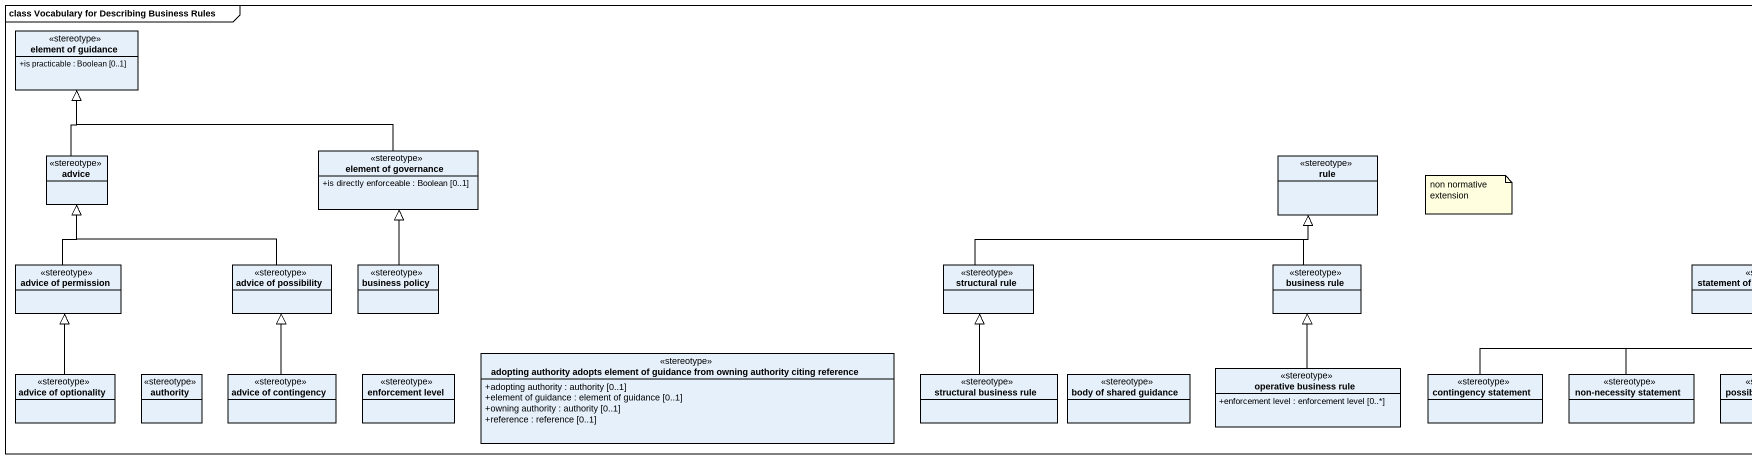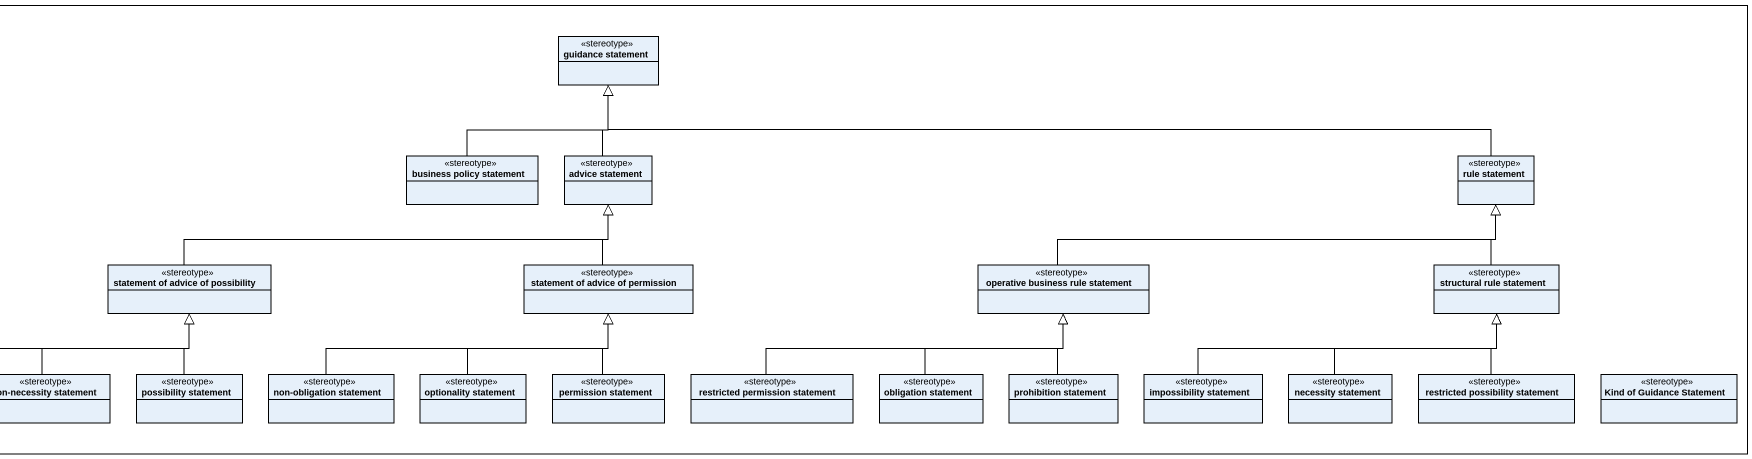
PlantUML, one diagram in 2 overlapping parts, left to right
@startuml
mainframe class Vocabulary for Describing Business Rules
hide circle
hide empty members
skinparam classAttributeIconSize 0
class "element of guidance" as element_of_guidance <<stereotype>> {
  +is practicable : Boolean [0..1]
}
class "guidance statement" as guidance_statement <<stereotype>>
class advice <<stereotype>>
class "element of governance" as element_of_governance <<stereotype>> {
  +is directly enforceable : Boolean [0..1]
}
class rule <<stereotype>>
class "business policy statement" as business_policy_statement <<stereotype>>
class "advice statement" as advice_statement <<stereotype>>
class "rule statement" as rule_statement <<stereotype>>
class "advice of permission" as advice_of_permission <<stereotype>>
class "advice of possibility" as advice_of_possibility <<stereotype>>
class "business policy" as business_policy <<stereotype>>
class "structural rule" as structural_rule <<stereotype>>
class "business rule" as business_rule <<stereotype>>
class "statement of advice of possibility" as statement_of_advice_of <<stereotype>>
class "statement of advice of permission" as statement_of_advice_of_2 <<stereotype>>
class "operative business rule statement" as operative_business_rule <<stereotype>>
class "structural rule statement" as structural_rule_statement <<stereotype>>
class "adopting authority adopts element of guidance from owning authority citing reference" as adopting_authority_adopts <<stereotype>> {
  +adopting authority : authority [0..1]
  +element of guidance : element of guidance [0..1]
  +owning authority : authority [0..1]
  +reference : reference [0..1]
}
class "operative business rule" as operative_business_rule_2 <<stereotype>> {
  +enforcement level : enforcement level [0..*]
}
class "advice of optionality" as advice_of_optionality <<stereotype>>
class authority <<stereotype>>
class "advice of contingency" as advice_of_contingency <<stereotype>>
class "enforcement level" as enforcement_level <<stereotype>>
class "structural business rule" as structural_business_rule <<stereotype>>
class "body of shared guidance" as body_of_shared_guidance <<stereotype>>
class "contingency statement" as contingency_statement <<stereotype>>
class "non-necessity statement" as non_necessity_statement <<stereotype>>
class "possibility statement" as possibility_statement <<stereotype>>
class "non-obligation statement" as non_obligation_statement <<stereotype>>
class "optionality statement" as optionality_statement <<stereotype>>
class "permission statement" as permission_statement <<stereotype>>
class "restricted permission statement" as restricted_permission <<stereotype>>
class "obligation statement" as obligation_statement <<stereotype>>
class "prohibition statement" as prohibition_statement <<stereotype>>
class "impossibility statement" as impossibility_statement <<stereotype>>
class "necessity statement" as necessity_statement <<stereotype>>
class "restricted possibility statement" as restricted_possibility <<stereotype>>
class "Kind of Guidance Statement" as Kind_of_Guidance_Statement <<stereotype>>
advice -up-|> element_of_guidance
element_of_governance -left-|> element_of_guidance
business_policy_statement -up-|> guidance_statement
advice_statement -up-|> guidance_statement
rule_statement -left-|> guidance_statement
advice_of_permission -up-|> advice
advice_of_possibility -left-|> advice
business_policy -up-|> element_of_governance
structural_rule -right-|> rule
business_rule -up-|> rule
statement_of_advice_of -right-|> advice_statement
statement_of_advice_of_2 -up-|> advice_statement
operative_business_rule -right-|> rule_statement
structural_rule_statement -up-|> rule_statement
operative_business_rule_2 -up-|> business_rule
advice_of_optionality -up-|> advice_of_permission
advice_of_contingency -up-|> advice_of_possibility
structural_business_rule -up-|> structural_rule
contingency_statement -right-|> statement_of_advice_of
non_necessity_statement -up-|> statement_of_advice_of
possibility_statement -up-|> statement_of_advice_of
non_obligation_statement -right-|> statement_of_advice_of_2
optionality_statement -up-|> statement_of_advice_of_2
permission_statement -up-|> statement_of_advice_of_2
restricted_permission -right-|> operative_business_rule
obligation_statement -up-|> operative_business_rule
prohibition_statement -up-|> operative_business_rule
impossibility_statement -right-|> structural_rule_statement
necessity_statement -up-|> structural_rule_statement
restricted_possibility -up-|> structural_rule_statement
note as N1
  non normative extension
end note
@enduml
